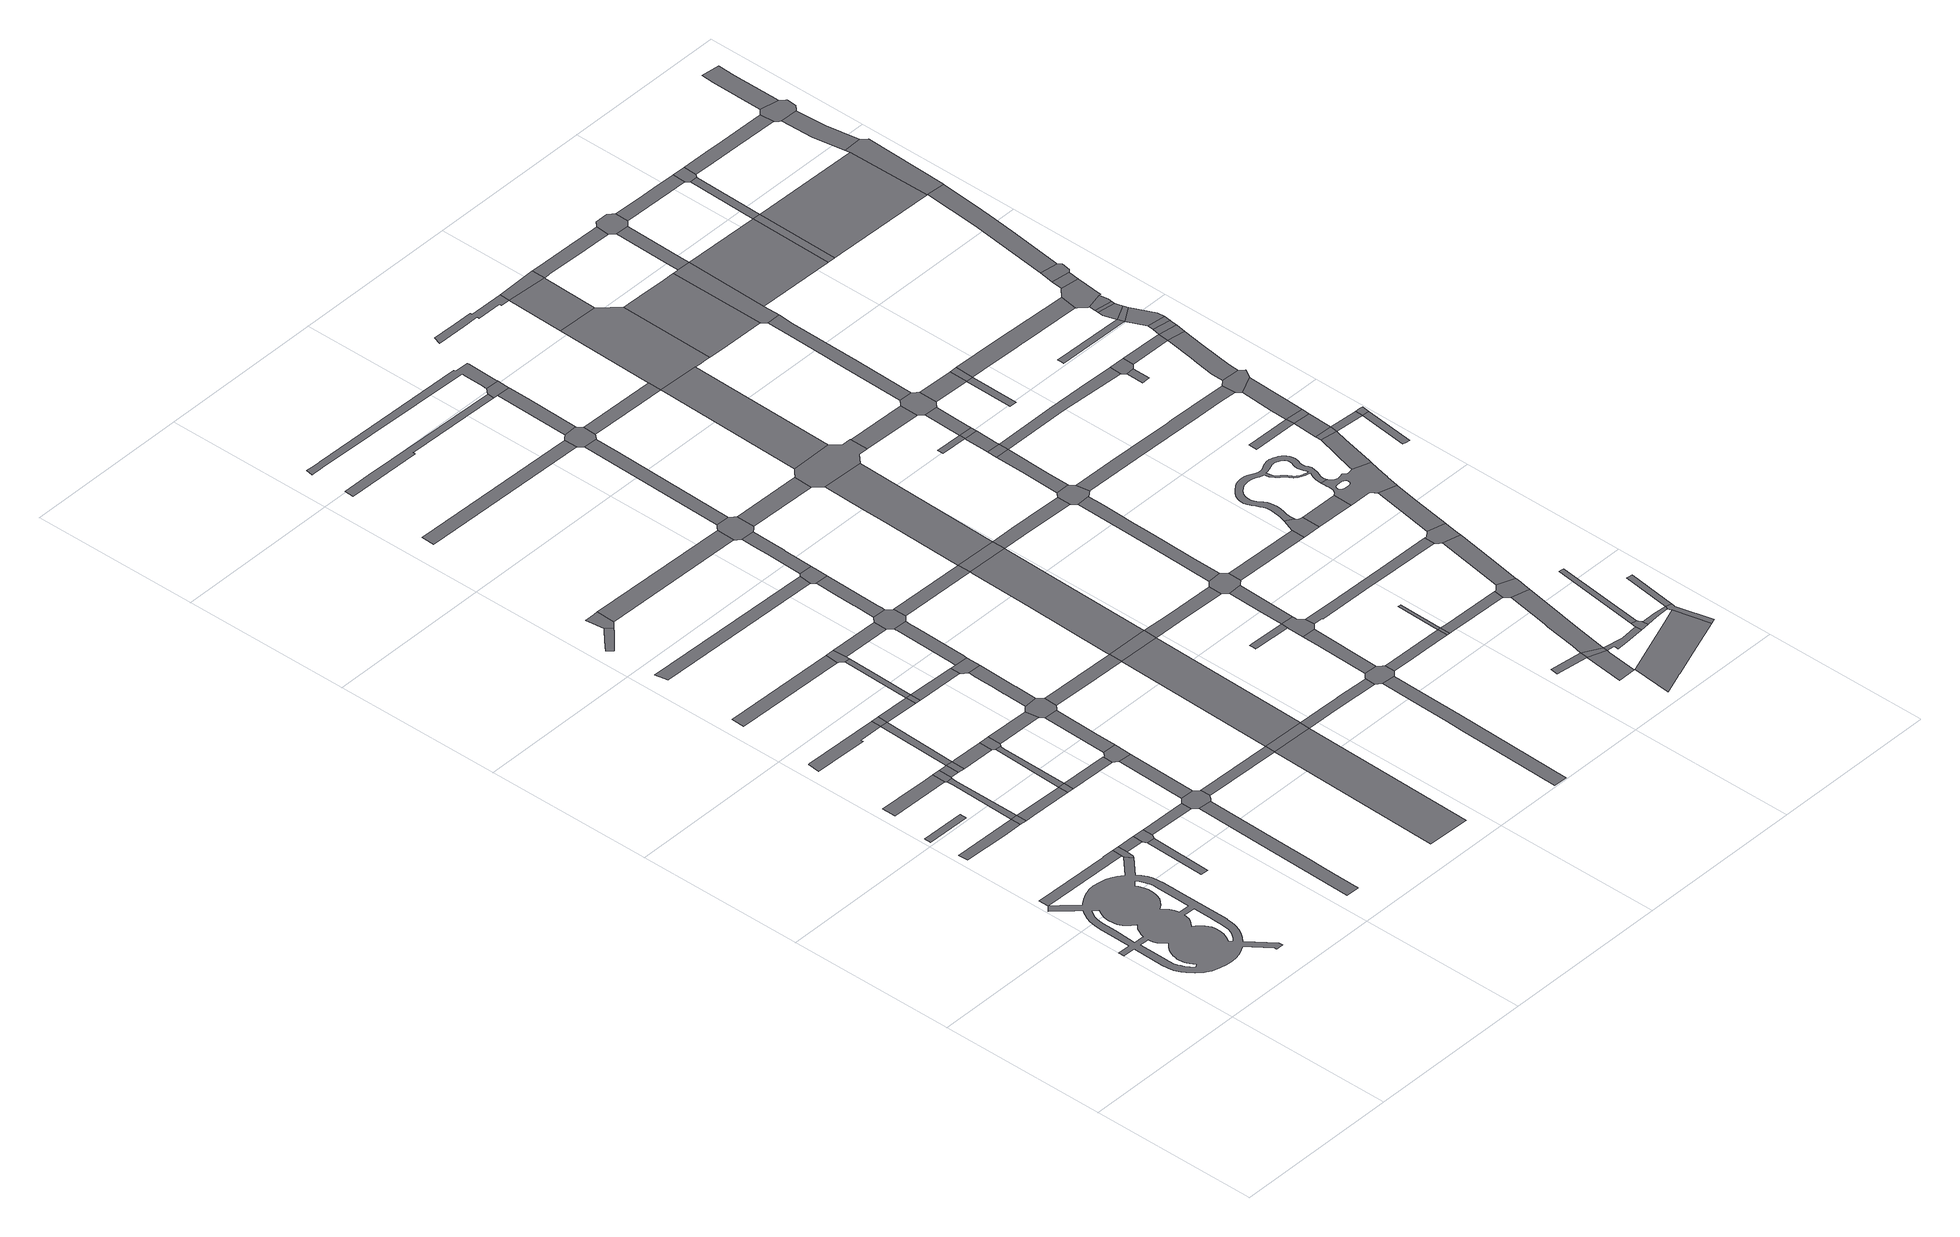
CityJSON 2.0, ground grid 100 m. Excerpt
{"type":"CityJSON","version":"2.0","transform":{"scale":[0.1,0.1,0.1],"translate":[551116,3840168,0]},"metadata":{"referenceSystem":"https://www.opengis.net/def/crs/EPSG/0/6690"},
"CityObjects":{
"road1":{"type":"Road","geometry":[{"type":"MultiSurface","lod":"1","boundaries":[[[0,1,2,3,4,5,6,7,8,9,10,11,12,13,14,15,16,17,18,19,20,21,22,23,24,25,26,27,28,29,30,31,32,33,34,35,36,37,38,39,40,41,42,43,44,45,46,47,48,49,50,51,52,53,54,55,56,57,58,59,60,61,62,63,64,65,66,67,68,69,70,71,72,73,74,75,76],[77,78,79,80,81,82,83,84,85,86,87,88,89,90,91,92,93,94,95,96,97,98,99,100,101,102,103,104,105],[106,107,108,109,110,111,112,113,114,115,116,117,118,119,120,121,122,123,124,125,126,127,128,129,130,131,132],[133,134,135,136,137,138,139,140,141,142,143,144,145,146,147,148,149,150,151,152,153,154,155,156,157,158,159,160],[161,162,163,164,165,166,167,168,169,170,171,172,173,174,175,176,177,178,179,180,181,182,183,184,185,186,187]]]}]},
"road2":{"type":"Road","geometry":[{"type":"MultiSurface","lod":"1","boundaries":[[[188,189,190,191,45,192,193]]]}]},
"road3":{"type":"Road","attributes":{"RoadStructureAttribute.sectionType":"1"},"geometry":[{"type":"MultiSurface","lod":"1","boundaries":[[[194,195,196,197]]]}]},
"road4":{"type":"Road","attributes":{"RoadStructureAttribute.sectionType":"1"},"geometry":[{"type":"MultiSurface","lod":"1","boundaries":[[[198,199,200,201,202,203]]]}]},
"road5":{"type":"Road","attributes":{"RoadStructureAttribute.sectionType":"1"},"geometry":[{"type":"MultiSurface","lod":"1","boundaries":[[[204,205,206,207,208,209,210]]]}]},
"road6":{"type":"Road","geometry":[{"type":"MultiSurface","lod":"1","boundaries":[[[193,192,32,31,211,212,213]]]}]},
"road7":{"type":"Road","geometry":[{"type":"MultiSurface","lod":"1","boundaries":[[[203,202,214,215,216]]]}]},
"road8":{"type":"Road","attributes":{"RoadStructureAttribute.sectionType":"1"},"geometry":[{"type":"MultiSurface","lod":"1","boundaries":[[[213,212,217,218]]]}]},
"road9":{"type":"Road","attributes":{"RoadStructureAttribute.sectionType":"1"},"geometry":[{"type":"MultiSurface","lod":"1","boundaries":[[[219,220,221,203,216,222,223]]]}]},
"road10":{"type":"Road","attributes":{"RoadStructureAttribute.sectionType":"1"},"geometry":[{"type":"MultiSurface","lod":"1","boundaries":[[[224,225,226,227,228]]]}]},
"road11":{"type":"Road","geometry":[{"type":"MultiSurface","lod":"1","boundaries":[[[218,217,224,228,229,230]]]}]},
"road12":{"type":"Road","geometry":[{"type":"MultiSurface","lod":"1","boundaries":[[[210,209,231,219,223,232,233,234]]]}]},
"road13":{"type":"Road","attributes":{"RoadStructureAttribute.sectionType":"1"},"geometry":[{"type":"MultiSurface","lod":"1","boundaries":[[[235,236,237,238,239,240,241,242,243]]]}]},
"road14":{"type":"Road","attributes":{"RoadStructureAttribute.sectionType":"1"},"geometry":[{"type":"MultiSurface","lod":"1","boundaries":[[[215,214,244,245,246]]]}]},
"road15":{"type":"Road","attributes":{"RoadStructureAttribute.sectionType":"1"},"geometry":[{"type":"MultiSurface","lod":"1","boundaries":[[[247,234,233,248,249,250]]]}]},
"road16":{"type":"Road","geometry":[{"type":"MultiSurface","lod":"1","boundaries":[[[250,249,251,252]]]}]},
"road17":{"type":"Road","attributes":{"RoadStructureAttribute.sectionType":"1"},"geometry":[{"type":"MultiSurface","lod":"1","boundaries":[[[230,229,253,254,255]]]}]},
"road18":{"type":"Road","geometry":[{"type":"MultiSurface","lod":"1","boundaries":[[[246,245,256,257,258]]]}]},
"road19":{"type":"Road","attributes":{"RoadStructureAttribute.sectionType":"1"},"geometry":[{"type":"MultiSurface","lod":"1","boundaries":[[[242,250,252,259]]]}]},
"road20":{"type":"Road","attributes":{"RoadStructureAttribute.sectionType":"1"},"geometry":[{"type":"MultiSurface","lod":"1","boundaries":[[[260,261,262,263,264,265,266,267,268,269]]]}]},
"road21":{"type":"Road","attributes":{"RoadStructureAttribute.sectionType":"1"},"geometry":[{"type":"MultiSurface","lod":"1","boundaries":[[[270,271,252,251,272,273]]]}]},
"road22":{"type":"Road","attributes":{"RoadStructureAttribute.sectionType":"1"},"geometry":[{"type":"MultiSurface","lod":"1","boundaries":[[[274,275,276,246,258,277,278,279,280]]]}]},
"road23":{"type":"Road","geometry":[{"type":"MultiSurface","lod":"1","boundaries":[[[243,242,259,281]]]}]},
"road24":{"type":"Road","attributes":{"RoadStructureAttribute.sectionType":"1"},"geometry":[{"type":"MultiSurface","lod":"1","boundaries":[[[282,283,284,285,286,287,288,289,290,291]]]}]},
"road25":{"type":"Road","attributes":{"RoadStructureAttribute.sectionType":"1"},"geometry":[{"type":"MultiSurface","lod":"1","boundaries":[[[292,293,294,295]]]}]},
"road26":{"type":"Road","attributes":{"RoadStructureAttribute.sectionType":"1"},"geometry":[{"type":"MultiSurface","lod":"1","boundaries":[[[258,257,296,297,298]]]}]},
"road27":{"type":"Road","geometry":[{"type":"MultiSurface","lod":"1","boundaries":[[[273,272,299,274,280,300,301]]]}]},
"road28":{"type":"Road","geometry":[{"type":"MultiSurface","lod":"1","boundaries":[[[302,303,255,254,304,260,269,305,306,307,308,309,310,311,312]]]}]},
"road29":{"type":"Road","attributes":{"RoadStructureAttribute.sectionType":"1"},"geometry":[{"type":"MultiSurface","lod":"1","boundaries":[[[281,259,313,314,315]]]}]},
"road30":{"type":"Road","geometry":[{"type":"MultiSurface","lod":"1","boundaries":[[[316,317,282,291,318,319,320]]]}]},
"road31":{"type":"Road","attributes":{"RoadStructureAttribute.sectionType":"1"},"geometry":[{"type":"MultiSurface","lod":"1","boundaries":[[[321,322,302,312,323,324]]]}]},
"road32":{"type":"Road","geometry":[{"type":"MultiSurface","lod":"1","boundaries":[[[315,314,325,326]]]}]},
"road33":{"type":"Road","attributes":{"RoadStructureAttribute.sectionType":"1"},"geometry":[{"type":"MultiSurface","lod":"1","boundaries":[[[301,300,327,328]]]}]},
"road34":{"type":"Road","geometry":[{"type":"MultiSurface","lod":"1","boundaries":[[[329,330,331,298,297,332,321,324,333]]]}]},
"road35":{"type":"Road","attributes":{"RoadStructureAttribute.sectionType":"1"},"geometry":[{"type":"MultiSurface","lod":"1","boundaries":[[[334,315,326,335,336]]]}]},
"road36":{"type":"Road","attributes":{"RoadStructureAttribute.sectionType":"1"},"geometry":[{"type":"MultiSurface","lod":"1","boundaries":[[[337,338,329,333,339,340,341]]]}]},
"road37":{"type":"Road","attributes":{"RoadStructureAttribute.sectionType":"1"},"geometry":[{"type":"MultiSurface","lod":"1","boundaries":[[[342,343,344,345]]]}]},
"road38":{"type":"Road","geometry":[{"type":"MultiSurface","lod":"1","boundaries":[[[295,294,346,334,336,347,348,349]]]}]},
"road39":{"type":"Road","attributes":{"RoadStructureAttribute.sectionType":"1"},"geometry":[{"type":"MultiSurface","lod":"1","boundaries":[[[350,326,325,351,352]]]}]},
"road40":{"type":"Road","attributes":{"RoadStructureAttribute.sectionType":"1"},"geometry":[{"type":"MultiSurface","lod":"1","boundaries":[[[310,309,353,354,355]]]}]},
"road41":{"type":"Road","geometry":[{"type":"MultiSurface","lod":"1","boundaries":[[[356,357,358,359,328,327,360,337,341,361,362,363]]]}]},
"road42":{"type":"Road","attributes":{"RoadStructureAttribute.sectionType":"1"},"geometry":[{"type":"MultiSurface","lod":"1","boundaries":[[[364,365,366,367,368,369,370,358,357,371,372,373]]]}]},
"road43":{"type":"Road","attributes":{"RoadStructureAttribute.sectionType":"1"},"geometry":[{"type":"MultiSurface","lod":"1","boundaries":[[[374,349,348,375,376]]]}]},
"road44":{"type":"Road","attributes":{"function":"2","RoadStructureAttribute.sectionType":"1"},"geometry":[{"type":"MultiSurface","lod":"1","boundaries":[[[354,377,378,379]]]}]},
"road45":{"type":"Road","geometry":[{"type":"MultiSurface","lod":"1","boundaries":[[[380,352,351,381,364,373,382,383]]]}]},
"road46":{"type":"Road","attributes":{"RoadStructureAttribute.sectionType":"1"},"geometry":[{"type":"MultiSurface","lod":"1","boundaries":[[[320,319,384,385]]]}]},
"road47":{"type":"Road","attributes":{"RoadStructureAttribute.sectionType":"1"},"geometry":[{"type":"MultiSurface","lod":"1","boundaries":[[[386,387,388,389,390,391,383,382,392,393,394,395,396,397]]]}]},
"road48":{"type":"Road","attributes":{"RoadStructureAttribute.sectionType":"1"},"geometry":[{"type":"MultiSurface","lod":"1","boundaries":[[[363,362,398,399,400]]]}]},
"road49":{"type":"Road","geometry":[{"type":"MultiSurface","lod":"1","boundaries":[[[355,354,379,401]]]}]},
"road50":{"type":"Road","geometry":[{"type":"MultiSurface","lod":"1","boundaries":[[[402,376,375,403,386,397,404,405,406]]]}]},
"road51":{"type":"Road","attributes":{"RoadStructureAttribute.sectionType":"1"},"geometry":[{"type":"MultiSurface","lod":"1","boundaries":[[[407,408,409,410,411,412,402,406,413,414,415]]]}]},
"road52":{"type":"Road","attributes":{"RoadStructureAttribute.sectionType":"1"},"geometry":[{"type":"MultiSurface","lod":"1","boundaries":[[[416,417,418,419]]]}]},
"road53":{"type":"Road","geometry":[{"type":"MultiSurface","lod":"1","boundaries":[[[420,421,345,344,422,407,415,423,424,425]]]}]},
"road54":{"type":"Road","attributes":{"function":"2","RoadStructureAttribute.sectionType":"1"},"geometry":[{"type":"MultiSurface","lod":"1","boundaries":[[[399,355,401,426,427]]]}]},
"road55":{"type":"Road","attributes":{"RoadStructureAttribute.sectionType":"1"},"geometry":[{"type":"MultiSurface","lod":"1","boundaries":[[[428,429,430,431,432,420,425,433,434,435,436,437]]]}]},
"road56":{"type":"Road","attributes":{"RoadStructureAttribute.sectionType":"1"},"geometry":[{"type":"MultiSurface","lod":"1","boundaries":[[[438,439,440,441,442,443,444,445,446,447,448]]]}]},
"road57":{"type":"Road","attributes":{"RoadStructureAttribute.sectionType":"1"},"geometry":[{"type":"MultiSurface","lod":"1","boundaries":[[[449,450,405,404,451,452]]]}]},
"road58":{"type":"Road","geometry":[{"type":"MultiSurface","lod":"1","boundaries":[[[400,399,427,453]]]}]},
"road59":{"type":"Road","geometry":[{"type":"MultiSurface","lod":"1","boundaries":[[[454,455,456,385,384,457,458,428,437,459,460,461,462,463,464,465]]]}]},
"road60":{"type":"Road","attributes":{"RoadStructureAttribute.sectionType":"1"},"geometry":[{"type":"MultiSurface","lod":"1","boundaries":[[[466,467,468,401,379,469,470,471]]]}]},
"road61":{"type":"Road","attributes":{"RoadStructureAttribute.sectionType":"1"},"geometry":[{"type":"MultiSurface","lod":"1","boundaries":[[[472,473,474,475,476,477,478,479,480,481,482,483,484,485,486,487,488,489,490,491,492,493,494]]]}]},
"road62":{"type":"Road","attributes":{"RoadStructureAttribute.sectionType":"1"},"geometry":[{"type":"MultiSurface","lod":"1","boundaries":[[[495,496,497,498,499,500,501,502,503,504,505]]]}]},
"road63":{"type":"Road","attributes":{"function":"2","RoadStructureAttribute.sectionType":"1"},"geometry":[{"type":"MultiSurface","lod":"1","boundaries":[[[451,506,507,508,400,453,509,510,511,512]]]}]},
"road64":{"type":"Road","attributes":{"RoadStructureAttribute.sectionType":"1"},"geometry":[{"type":"MultiSurface","lod":"1","boundaries":[[[513,454,465,514,515]]]}]},
"road65":{"type":"Road","attributes":{"RoadStructureAttribute.sectionType":"1"},"geometry":[{"type":"MultiSurface","lod":"1","boundaries":[[[462,461,516,517]]]}]},
"road66":{"type":"Road","geometry":[{"type":"MultiSurface","lod":"1","boundaries":[[[518,519,520,471,470,521,522,495,505,523,524,525,526,527]]]}]},
"road67":{"type":"Road","geometry":[{"type":"MultiSurface","lod":"1","boundaries":[[[452,451,512,528]]]}]},
"road68":{"type":"Road","geometry":[{"type":"MultiSurface","lod":"1","boundaries":[[[529,530,531,532,533,419,418,534,513,515,535,536,537]]]}]},
"road69":{"type":"Road","attributes":{"RoadStructureAttribute.sectionType":"1"},"geometry":[{"type":"MultiSurface","lod":"1","boundaries":[[[538,453,427,539,540,541]]]}]},
"road70":{"type":"Road","attributes":{"RoadStructureAttribute.sectionType":"1"},"geometry":[{"type":"MultiSurface","lod":"1","boundaries":[[[542,543,544,545,546,547,548,549]]]}]},
"road71":{"type":"Road","attributes":{"RoadStructureAttribute.sectionType":"1"},"geometry":[{"type":"MultiSurface","lod":"1","boundaries":[[[550,551,518,527,552,553]]]}]},
"road72":{"type":"Road","attributes":{"RoadStructureAttribute.sectionType":"1"},"geometry":[{"type":"MultiSurface","lod":"1","boundaries":[[[554,531,530,555,556]]]}]},
"road73":{"type":"Road","attributes":{"function":"2","RoadStructureAttribute.sectionType":"1"},"geometry":[{"type":"MultiSurface","lod":"1","boundaries":[[[557,558,559,452,528,560]]]}]},
"road74":{"type":"Road","geometry":[{"type":"MultiSurface","lod":"1","boundaries":[[[493,448,447,554,556,561,562,494]]]}]},
"road75":{"type":"Road","geometry":[{"type":"MultiSurface","lod":"1","boundaries":[[[549,548,550,553,563,564,565,566,567,568]]]}]},
"road76":{"type":"Road","attributes":{"RoadStructureAttribute.sectionType":"1"},"geometry":[{"type":"MultiSurface","lod":"1","boundaries":[[[569,570,549,568,571]]]}]},
"road77":{"type":"Road","attributes":{"RoadStructureAttribute.sectionType":"1"},"geometry":[{"type":"MultiSurface","lod":"1","boundaries":[[[572,525,524,573,574,575,576]]]}]},
"road78":{"type":"Road","attributes":{"RoadStructureAttribute.sectionType":"1"},"geometry":[{"type":"MultiSurface","lod":"1","boundaries":[[[577,537,536,578,579,580]]]}]},
"road79":{"type":"Road","geometry":[{"type":"MultiSurface","lod":"1","boundaries":[[[581,582,583,584,541,540,585,569,571,586,587,588,589]]]}]},
"road80":{"type":"Road","attributes":{"RoadStructureAttribute.sectionType":"1"},"geometry":[{"type":"MultiSurface","lod":"1","boundaries":[[[590,591,592,528,512,593,594,595]]]}]},
"road81":{"type":"Road","geometry":[{"type":"MultiSurface","lod":"1","boundaries":[[[596,597,598,517,516,599,557,560,600,601,602,603,604,605]]]}]},
"road82":{"type":"Road","geometry":[{"type":"MultiSurface","lod":"1","boundaries":[[[576,575,606,607]]]}]},
"road83":{"type":"Road","geometry":[{"type":"MultiSurface","lod":"1","boundaries":[[[608,609,610,611,612]]]}]},
"road84":{"type":"Road","attributes":{"RoadStructureAttribute.sectionType":"1"},"geometry":[{"type":"MultiSurface","lod":"1","boundaries":[[[613,614,615,616,617,618,619,620,621,622,623,624,583,582]]]}]},
"road85":{"type":"Road","attributes":{"RoadStructureAttribute.sectionType":"1"},"geometry":[{"type":"MultiSurface","lod":"1","boundaries":[[[625,626,627,576,607]]]}]},
"road86":{"type":"Road","attributes":{"function":"2","RoadStructureAttribute.sectionType":"1"},"geometry":[{"type":"MultiSurface","lod":"1","boundaries":[[[579,628,629,596,605,630]]]}]},
"road87":{"type":"Road","attributes":{"function":"3","RoadStructureAttribute.sectionType":"1"},"geometry":[{"type":"MultiSurface","lod":"1","boundaries":[[[611,631,632,633,634,635]]]}]},
"road88":{"type":"Road","geometry":[{"type":"MultiSurface","lod":"1","boundaries":[[[612,611,635,636]]]}]},
"road89":{"type":"Road","attributes":{"RoadStructureAttribute.sectionType":"1"},"geometry":[{"type":"MultiSurface","lod":"1","boundaries":[[[589,588,637,638,639]]]}]},
"road90":{"type":"Road","attributes":{"RoadStructureAttribute.sectionType":"1"},"geometry":[{"type":"MultiSurface","lod":"1","boundaries":[[[640,641,642,643,644,645,646,647,648,649,650,651,652,653]]]}]},
"road91":{"type":"Road","attributes":{"RoadStructureAttribute.sectionType":"1"},"geometry":[{"type":"MultiSurface","lod":"1","boundaries":[[[654,607,606,655,656,657,658,659]]]}]},
"road92":{"type":"Road","attributes":{"RoadStructureAttribute.sectionType":"1"},"geometry":[{"type":"MultiSurface","lod":"1","boundaries":[[[660,661,565,564,662,663,664,665,666,667]]]}]},
"road93":{"type":"Road","geometry":[{"type":"MultiSurface","lod":"1","boundaries":[[[668,669,670,595,594,671,672,673,622,621,674,675]]]}]},
"road94":{"type":"Road","attributes":{"RoadStructureAttribute.sectionType":"1"},"geometry":[{"type":"MultiSurface","lod":"1","boundaries":[[[676,602,601,677,678]]]}]},
"road95":{"type":"Road","attributes":{"RoadStructureAttribute.sectionType":"1"},"geometry":[{"type":"MultiSurface","lod":"1","boundaries":[[[679,680,670,669,681,682]]]}]},
"road96":{"type":"Road","geometry":[{"type":"MultiSurface","lod":"1","boundaries":[[[683,684,685,686]]]}]},
"road97":{"type":"Road","attributes":{"function":"3","RoadStructureAttribute.sectionType":"1"},"geometry":[{"type":"MultiSurface","lod":"1","boundaries":[[[687,688,689,690,612,636,691,692,693,694,695]]]}]},
"road98":{"type":"Road","attributes":{"RoadStructureAttribute.sectionType":"1"},"geometry":[{"type":"MultiSurface","lod":"1","boundaries":[[[696,697,636,635,698,699,700,701,702,703,704]]]}]},
"road99":{"type":"Road","geometry":[{"type":"MultiSurface","lod":"1","boundaries":[[[705,580,579,630,706,707,708,709,710,711]]]}]},
"road100":{"type":"Road","geometry":[{"type":"MultiSurface","lod":"1","boundaries":[[[712,679,682,713]]]}]},
"road101":{"type":"Road","attributes":{"function":"3","RoadStructureAttribute.sectionType":"1"},"geometry":[{"type":"MultiSurface","lod":"1","boundaries":[[[714,715,716,717,718,719,720,721,722,723]]]}]},
"road102":{"type":"Road","attributes":{"RoadStructureAttribute.sectionType":"1"},"geometry":[{"type":"MultiSurface","lod":"1","boundaries":[[[724,725,712,713,726,727,728]]]}]},
"road103":{"type":"Road","geometry":[{"type":"MultiSurface","lod":"1","boundaries":[[[686,685,729,724,728,730]]]}]},
"road104":{"type":"Road","geometry":[{"type":"MultiSurface","lod":"1","boundaries":[[[731,732,733,659,658,734,735,687,695,736,737,738]]]}]},
"road105":{"type":"Road","geometry":[{"type":"MultiSurface","lod":"1","boundaries":[[[739,740,741,639,638,742,743,744,745,746,747]]]}]},
"road106":{"type":"Road","attributes":{"RoadStructureAttribute.sectionType":"1"},"geometry":[{"type":"MultiSurface","lod":"1","boundaries":[[[748,686,730,749,750]]]}]},
"road107":{"type":"Road","geometry":[{"type":"MultiSurface","lod":"1","boundaries":[[[751,704,703,752,753,754,755,756]]]}]},
"road108":{"type":"Road","attributes":{"function":"2","RoadStructureAttribute.sectionType":"1"},"geometry":[{"type":"MultiSurface","lod":"1","boundaries":[[[652,705,711,757,758]]]}]},
"road109":{"type":"Road","geometry":[{"type":"MultiSurface","lod":"1","boundaries":[[[759,760,761,678,677,762,763,748,750,764,765,766,767,768,769,770]]]}]},
"road110":{"type":"Road","geometry":[{"type":"MultiSurface","lod":"1","boundaries":[[[771,653,652,758]]]}]},
"road111":{"type":"Road","geometry":[{"type":"MultiSurface","lod":"1","boundaries":[[[772,753,752,773,774,775,776]]]}]},
"road112":{"type":"Road","attributes":{"RoadStructureAttribute.sectionType":"1"},"geometry":[{"type":"MultiSurface","lod":"1","boundaries":[[[777,778,779,751,756]]]}]},
"road113":{"type":"Road","geometry":[{"type":"MultiSurface","lod":"1","boundaries":[[[780,731,738,781,782,783]]]}]},
"road114":{"type":"Road","attributes":{"RoadStructureAttribute.sectionType":"1"},"geometry":[{"type":"MultiSurface","lod":"1","boundaries":[[[743,742,784,785,786,787]]]}]},
"road115":{"type":"Road","geometry":[{"type":"MultiSurface","lod":"1","boundaries":[[[776,775,788,714,723,789,790,791,792]]]}]},
"road116":{"type":"Road","attributes":{"RoadStructureAttribute.sectionType":"1"},"geometry":[{"type":"MultiSurface","lod":"1","boundaries":[[[793,794,795,796,797,709,708,798,799,800]]]}]},
"road117":{"type":"Road","attributes":{"RoadStructureAttribute.sectionType":"1"},"geometry":[{"type":"MultiSurface","lod":"1","boundaries":[[[801,802,803,804,805,806,807,808,809,810,811,812,813,814,815,816,817,818,819,820,821,822,823,824,825,826,827,739,747,828,829,830,831,832,833,834,835,836,837,838,839,840,841,842,843,844,845,846,847,848,849,850,851,852,853,854,855,856,857,858,859,860,861,862,863,864,865,866,867,868,869,870,871,872,873,874,875,876,877,878,879,880,881,882,883,884,885,886,887,888,889,890,891,892,893,894,895,896,897,898,899,900,901,902,903,904,905,906,907],[908,909,910,911,912,913,914,915,916,917,918,919,920,921,922,923,924,925,926,927,928,929,930,931,932,933,934,935,936,937,938,939,940,941,942,943]]]}]},
"road118":{"type":"Road","attributes":{"RoadStructureAttribute.sectionType":"1"},"geometry":[{"type":"MultiSurface","lod":"1","boundaries":[[[944,945,946,947,759,770,948,949,950]]]}]},
"road119":{"type":"Road","geometry":[{"type":"MultiSurface","lod":"1","boundaries":[[[951,952,953,954,667,666,955,956,780,783,957,958,959,960]]]}]},
"road120":{"type":"Road","attributes":{"RoadStructureAttribute.sectionType":"1"},"geometry":[{"type":"MultiSurface","lod":"1","boundaries":[[[767,766,961,962]]]}]},
"road121":{"type":"Road","attributes":{"RoadStructureAttribute.sectionType":"1"},"geometry":[{"type":"MultiSurface","lod":"1","boundaries":[[[963,964,965,776,792]]]}]},
"road122":{"type":"Road","geometry":[{"type":"MultiSurface","lod":"1","boundaries":[[[961,966,967,968]]]}]},
"road123":{"type":"Road","attributes":{"RoadStructureAttribute.sectionType":"1"},"geometry":[{"type":"MultiSurface","lod":"1","boundaries":[[[969,970,971,972,973,974,975,675,674,976,977,978,979,980,981]]]}]},
"road124":{"type":"Road","attributes":{"RoadStructureAttribute.sectionType":"1"},"geometry":[{"type":"MultiSurface","lod":"1","boundaries":[[[982,983,984,713,682,985,986,987]]]}]},
"road125":{"type":"Road","attributes":{"function":"3","RoadStructureAttribute.sectionType":"1"},"geometry":[{"type":"MultiSurface","lod":"1","boundaries":[[[988,989,990,951,960,991,992,993]]]}]},
"road126":{"type":"Road","geometry":[{"type":"MultiSurface","lod":"1","boundaries":[[[962,961,968,994]]]}]},
"road127":{"type":"Road","attributes":{"RoadStructureAttribute.sectionType":"1"},"geometry":[{"type":"MultiSurface","lod":"1","boundaries":[[[995,996,997,998,999,771,758,1000,1001,1002,1003,1004,1005,1006,1007]]]}]},
"road128":{"type":"Road","geometry":[{"type":"MultiSurface","lod":"1","boundaries":[[[1008,879,878,1009,1010,1011,1012,1013,1014,1015,1016,1017,1018,787,786,1019,1020,1021,988,993,1022,1023,1024,1025,1026,1027,1028,1029,1030,1031,1032,1033,1034,1035,1036],[1037,1038,1039,1040,1041,1042,1043,1044,1045,1046,1047,1048,1049,1050,1051,1052,1053,1054,1055,1056,1057,1058,1059,1060,1061]]]}]},
"road129":{"type":"Road","geometry":[{"type":"MultiSurface","lod":"1","boundaries":[[[1062,800,799,1063,944,950,1064,1065,1066]]]}]},
"road130":{"type":"Road","attributes":{"RoadStructureAttribute.sectionType":"1"},"geometry":[{"type":"MultiSurface","lod":"1","boundaries":[[[1067,1068,1069,1070]]]}]},
"road131":{"type":"Road","attributes":{"RoadStructureAttribute.sectionType":"1"},"geometry":[{"type":"MultiSurface","lod":"1","boundaries":[[[1071,1072,1066,1065,1073,1074]]]}]},
"road132":{"type":"Road","attributes":{"function":"3","RoadStructureAttribute.sectionType":"1"},"geometry":[{"type":"MultiSurface","lod":"1","boundaries":[[[1075,1076,1077,1078,1027,1026,1079,1080,1081,1082,1083]]]}]},
"road133":{"type":"Road","geometry":[{"type":"MultiSurface","lod":"1","boundaries":[[[1084,1085,1086,1087,1007,1006,1071,1074,1088,1089]]]}]},
"road134":{"type":"Road","geometry":[{"type":"MultiSurface","lod":"1","boundaries":[[[1090,1075,1083,1091]]]}]},
"road135":{"type":"Road","geometry":[{"type":"MultiSurface","lod":"1","boundaries":[[[1092,1093,1094,1095]]]}]},
"road136":{"type":"Road","attributes":{"RoadStructureAttribute.sectionType":"1"},"geometry":[{"type":"MultiSurface","lod":"1","boundaries":[[[1065,1064,1096,1097]]]}]},
"road137":{"type":"Road","attributes":{"function":"3","RoadStructureAttribute.sectionType":"1"},"geometry":[{"type":"MultiSurface","lod":"1","boundaries":[[[1069,1090,1091,1098,1099]]]}]},
"road138":{"type":"Road","attributes":{"RoadStructureAttribute.sectionType":"1"},"geometry":[{"type":"MultiSurface","lod":"1","boundaries":[[[1100,994,968,1101,1102,1103,1104,1105,1106,1107]]]}]},
"road139":{"type":"Road","geometry":[{"type":"MultiSurface","lod":"1","boundaries":[[[987,986,1095,1094,1108,1109]]]}]},
"road140":{"type":"Road","geometry":[{"type":"MultiSurface","lod":"1","boundaries":[[[1070,1069,1099,1110]]]}]},
"road141":{"type":"Road","attributes":{"RoadStructureAttribute.sectionType":"1"},"geometry":[{"type":"MultiSurface","lod":"1","boundaries":[[[1091,1083,1111,1112]]]}]},
"road142":{"type":"Road","attributes":{"function":"3","RoadStructureAttribute.sectionType":"1"},"geometry":[{"type":"MultiSurface","lod":"1","boundaries":[[[1113,1114,1115,1116,1117,1118,1070,1110]]]}]},
"road143":{"type":"Road","attributes":{"RoadStructureAttribute.sectionType":"1"},"geometry":[{"type":"MultiSurface","lod":"1","boundaries":[[[1111,1119,1120,1121,1122]]]}]},
"road144":{"type":"Road","attributes":{"RoadStructureAttribute.sectionType":"1"},"geometry":[{"type":"MultiSurface","lod":"1","boundaries":[[[1123,1124,1125,1126,1127,1128,1129]]]}]},
"road145":{"type":"Road","geometry":[{"type":"MultiSurface","lod":"1","boundaries":[[[1130,1131,1132,981,980,1133,1134,1116,1115,1135,1136,1137,1138]]]}]},
"road146":{"type":"Road","attributes":{"RoadStructureAttribute.sectionType":"1"},"geometry":[{"type":"MultiSurface","lod":"1","boundaries":[[[1109,1108,1139,1140]]]}]},
"road147":{"type":"Road","geometry":[{"type":"MultiSurface","lod":"1","boundaries":[[[1141,1112,1111,1122,1142]]]}]},
"road148":{"type":"Road","attributes":{"RoadStructureAttribute.sectionType":"1"},"geometry":[{"type":"MultiSurface","lod":"1","boundaries":[[[1143,1144,1089,1088,1145,1146,1147]]]}]},
"road149":{"type":"Road","geometry":[{"type":"MultiSurface","lod":"1","boundaries":[[[1097,1096,1148,1149]]]}]},
"road150":{"type":"Road","attributes":{"function":"3","RoadStructureAttribute.sectionType":"1"},"geometry":[{"type":"MultiSurface","lod":"1","boundaries":[[[1139,1150,1151,1152,1153,1154,1155,1130,1138,1156,1157,1158]]]}]},
"road151":{"type":"Road","geometry":[{"type":"MultiSurface","lod":"1","boundaries":[[[1140,1139,1158,1159,1160]]]}]},
"road152":{"type":"Road","attributes":{"RoadStructureAttribute.sectionType":"1"},"geometry":[{"type":"MultiSurface","lod":"1","boundaries":[[[1161,1097,1149,1162]]]}]},
"road153":{"type":"Road","attributes":{"function":"3","RoadStructureAttribute.sectionType":"1"},"geometry":[{"type":"MultiSurface","lod":"1","boundaries":[[[1163,1160,1159,1164,1165]]]}]},
"road154":{"type":"Road","attributes":{"function":"3","RoadStructureAttribute.sectionType":"1"},"geometry":[{"type":"MultiSurface","lod":"1","boundaries":[[[1166,1167,1168,1129,1169,1170,1171,1172]]]}]},
"road155":{"type":"Road","geometry":[{"type":"MultiSurface","lod":"1","boundaries":[[[1169,1129,1128,1173]]]}]},
"road156":{"type":"Road","geometry":[{"type":"MultiSurface","lod":"1","boundaries":[[[1174,1163,1165,1175]]]}]},
"road157":{"type":"Road","geometry":[{"type":"MultiSurface","lod":"1","boundaries":[[[1176,1166,1172,1177]]]}]},
"road158":{"type":"Road","attributes":{"function":"3","RoadStructureAttribute.sectionType":"1"},"geometry":[{"type":"MultiSurface","lod":"1","boundaries":[[[1178,1173,1128,1174,1175]]]}]},
"road159":{"type":"Road","attributes":{"function":"3","RoadStructureAttribute.sectionType":"1"},"geometry":[{"type":"MultiSurface","lod":"1","boundaries":[[[1179,1180,1181,1182,1176,1177]]]}]},
"road160":{"type":"Road","geometry":[{"type":"MultiSurface","lod":"1","boundaries":[[[1183,1184,1185,1107,1106,1186,1187,1182,1181,1188,1189,1190]]]}]},
"road161":{"type":"Road","geometry":[{"type":"MultiSurface","lod":"1","boundaries":[[[1147,1146,1191,1161,1162,1192,1193,1194]]]}]},
"road162":{"type":"Road","attributes":{"function":"3","RoadStructureAttribute.sectionType":"1"},"geometry":[{"type":"MultiSurface","lod":"1","boundaries":[[[1195,1183,1190,1196]]]}]},
"road163":{"type":"Road","geometry":[{"type":"MultiSurface","lod":"1","boundaries":[[[1197,1195,1196,1198,1199,1200]]]}]},
"road164":{"type":"Road","attributes":{"RoadStructureAttribute.sectionType":"1"},"geometry":[{"type":"MultiSurface","lod":"1","boundaries":[[[1201,1149,1148,1202,1203,1204]]]}]},
"road165":{"type":"Road","attributes":{"function":"3","RoadStructureAttribute.sectionType":"1"},"geometry":[{"type":"MultiSurface","lod":"1","boundaries":[[[1205,1206,1207,1197,1200,1208,1209,1210,1211,1212,1213,1214,1215,1216]]]}]},
"road166":{"type":"Road","attributes":{"RoadStructureAttribute.sectionType":"1"},"geometry":[{"type":"MultiSurface","lod":"1","boundaries":[[[1217,1218,1194,1193,1219,1220,1221,1222]]]}]},
"road167":{"type":"Road","geometry":[{"type":"MultiSurface","lod":"1","boundaries":[[[1223,1224,1204,1203,1205,1216,1225,1226,1227,1228]]]}]},
"road168":{"type":"Road","attributes":{"function":"3","RoadStructureAttribute.sectionType":"1"},"geometry":[{"type":"MultiSurface","lod":"1","boundaries":[[[1229,1230,1231,1223,1228,1232,1233]]]}]},
"road169":{"type":"Road","geometry":[{"type":"MultiSurface","lod":"1","boundaries":[[[1234,1235,1236,1222,1221,1237,1238,1229,1233,1239,1240,1241,1242,1243,1244,1245,1246]]]}]},
"road170":{"type":"Road","attributes":{"function":"3","RoadStructureAttribute.sectionType":"1"},"geometry":[{"type":"MultiSurface","lod":"1","boundaries":[[[1247,1248,1234,1246,1249,1250,1251,1252,1253]]]}]}
},
"vertices":[
[319,291,0],[356,294,0],[391,302,0],[424,317,0],[449,330,0],[478,292,0],[545,204,0],[545,193,0],[546,188,0],[588,187,0],[588,194,0],[587,214,0],[478,355,0],[501,378,0],[520,406,0],[535,431,0],[545,456,0],[550,479,0],[552,489,0],[556,527,0],[557,529,0],[557,633,0],[559,865,0],[559,875,0],[560,956,0],[557,984,0],[552,1016,0],[550,1024,0],[544,1043,0],[529,1071,0],[511,1096,0],[608,1192,0],[580,1234,0],[476,1130,0],[446,1155,0],[415,1172,0],[388,1182,0],[348,1191,0],[310,1194,0],[278,1191,0],[235,1178,0],[201,1162,0],[171,1142,0],[162,1134,0],[87,1215,0],[46,1258,0],[15,1231,0],[105,1135,0],[134,1104,0],[129,1097,0],[117,1078,0],[114,1074,0],[102,1051,0],[92,1021,0],[87,999,0],[83,969,0],[82,931,0],[79,814,0],[77,751,0],[10,753,0],[4,753,0],[3,718,0],[8,718,0],[77,716,0],[73,584,0],[72,526,0],[75,494,0],[82,459,0],[98,424,0],[111,403,0],[118,392,0],[138,367,0],[171,337,0],[180,332,0],[206,315,0],[246,301,0],[286,294,0],[175,397,0],[173,400,0],[158,417,0],[143,440,0],[130,467,0],[128,473,0],[122,492,0],[119,527,0],[120,584,0],[122,712,0],[165,710,0],[175,710,0],[180,685,0],[188,665,0],[200,645,0],[211,633,0],[214,629,0],[223,620,0],[203,605,0],[186,585,0],[185,584,0],[174,565,0],[164,540,0],[161,520,0],[159,510,0],[162,470,0],[168,452,0],[173,437,0],[190,408,0],[168,748,0],[119,749,0],[121,815,0],[123,881,0],[125,964,0],[127,987,0],[132,1011,0],[132,1012,0],[139,1032,0],[151,1052,0],[161,1070,0],[187,1045,0],[174,1025,0],[162,992,0],[157,962,0],[158,935,0],[163,907,0],[176,882,0],[186,867,0],[206,848,0],[216,840,0],[229,830,0],[213,816,0],[206,810,0],[192,787,0],[182,767,0],[177,747,0],[461,704,0],[507,703,0],[507,603,0],[507,558,0],[507,535,0],[507,528,0],[504,498,0],[500,471,0],[490,446,0],[480,428,0],[474,421,0],[465,410,0],[448,395,0],[435,410,0],[450,435,0],[460,463,0],[464,493,0],[464,520,0],[461,543,0],[446,575,0],[441,582,0],[426,600,0],[398,622,0],[413,637,0],[423,650,0],[433,667,0],[440,690,0],[442,705,0],[442,742,0],[437,767,0],[426,790,0],[414,810,0],[411,812,0],[396,827,0],[421,845,0],[436,860,0],[453,880,0],[465,910,0],[470,938,0],[472,970,0],[470,980,0],[467,998,0],[457,1023,0],[447,1040,0],[474,1063,0],[486,1048,0],[499,1020,0],[506,1000,0],[507,998,0],[510,976,0],[510,956,0],[508,844,0],[508,839,0],[507,741,0],[459,742,0],
[513,1308,0],[511,1308,0],[351,1311,0],[47,1318,0],[580,1246,0],[581,1306,0],
[291,2017,0],[292,2058,0],[33,2062,0],[32,2021,0],
[49,1851,0],[50,1793,0],[311,1785,0],[415,1783,0],[430,1782,0],[431,1845,0],
[381,2366,0],[240,2370,0],[182,2370,0],[71,2373,0],[71,2291,0],[430,2284,0],[431,2364,0],
[617,1202,0],[620,1245,0],[621,1305,0],
[470,1781,0],[471,1842,0],[471,1844,0],
[730,1242,0],[731,1303,0],
[439,2275,0],[440,2237,0],[431,1846,0],[470,2237,0],[474,2275,0],
[742,1218,0],[733,855,0],[756,854,0],[778,854,0],[787,1216,0],
[802,1241,0],[803,1301,0],
[436,2277,0],[476,2278,0],[479,2282,0],[481,2363,0],
[95,2878,0],[88,2878,0],[79,2803,0],[282,2798,0],[332,2796,0],[399,2794,0],[399,2809,0],[544,2806,0],[545,2867,0],
[521,1780,0],[774,1774,0],[774,1835,0],
[518,2362,0],[482,2282,0],[530,2281,0],[531,2362,0],
[572,2280,0],[573,2361,0],
[879,1239,0],[1083,1234,0],[1084,1295,0],
[792,1773,0],[813,1773,0],[814,1833,0],
[589,2803,0],
[1111,1204,0],[1102,793,0],[1088,206,0],[1169,204,0],[1171,331,0],[1171,332,0],[1174,448,0],[1176,527,0],[1182,792,0],[1191,1200,0],
[592,2361,0],[589,2361,0],[772,2276,0],[773,2357,0],
[787,2263,0],[787,2240,0],[774,1837,0],[814,1836,0],[814,1839,0],[820,2241,0],[822,2261,0],
[590,2866,0],
[208,4338,0],[198,4329,0],[191,4323,0],[147,4279,0],[104,4237,0],[84,4217,0],[113,4185,0],[179,4245,0],[225,4287,0],[241,4302,0],
[99,3393,0],[95,3314,0],[774,3299,0],[780,3378,0],
[892,1772,0],[1094,1766,0],[1095,1827,0],
[785,2265,0],[836,2275,0],[837,2355,0],
[1114,1323,0],[1094,1305,0],[1092,1225,0],[1192,1201,0],[1203,1212,0],[1212,1222,0],[1220,1231,0],[1222,1231,0],[1220,1292,0],[1211,1302,0],[1193,1321,0],
[755,2800,0],[795,2799,0],[796,2861,0],
[258,4448,0],[196,4450,0],[266,4324,0],[280,4337,0],[282,4448,0],
[1123,1743,0],[1123,1737,0],[1193,1322,0],[1203,1740,0],
[827,2798,0],[828,2860,0],
[1115,2269,0],[1105,2349,0],
[1125,1848,0],[1115,1836,0],[1106,1826,0],[1107,1756,0],[1205,1845,0],
[807,3274,0],[834,3079,0],[838,3274,0],
[1135,2245,0],[1135,2243,0],[1208,1978,0],[1208,1979,0],[1215,2239,0],
[104,3910,0],[119,3836,0],[1149,3811,0],[1157,3883,0],
[779,3295,0],[838,3297,0],[838,3298,0],[832,3377,0],
[832,2860,0],[1114,2791,0],[1115,2851,0],
[1224,1231,0],[1690,1220,0],[1692,1281,0],
[1228,2367,0],[1217,2379,0],[1138,2376,0],[1128,2369,0],[1133,2249,0],[1224,2247,0],[1244,2267,0],[1247,2348,0],
[1146,2760,0],[1146,2758,0],[1145,2725,0],[1144,2669,0],[1143,2609,0],[1141,2521,0],[1141,2518,0],[1221,2515,0],[1221,2519,0],[1227,2757,0],
[1130,3370,0],[1130,3291,0],[1131,3371,0],
[1665,166,0],[1917,157,0],[1940,1214,0],
[1146,2850,0],[1130,2775,0],[1229,2846,0],[1148,2849,0],
[1151,4318,0],[1155,4429,0],
[1159,3262,0],[1159,3253,0],[1159,3245,0],[1159,3244,0],[1158,3186,0],[1149,2873,0],[1230,2863,0],[1238,3184,0],[1239,3245,0],[1239,3247,0],[1240,3252,0],[1240,3261,0],
[1443,2261,0],[1716,2254,0],[1718,2336,0],
[1943,1275,0],
[1159,3399,0],[1131,3291,0],[1272,3288,0],[1271,3368,0],[1239,3397,0],
[1170,3788,0],[1170,3779,0],[1166,3650,0],[1163,3534,0],[1163,3533,0],[1160,3419,0],[1240,3417,0],[1241,3448,0],[1249,3786,0],
[143,5483,0],[141,5404,0],[1180,5381,0],[1178,5460,0],
[1172,3896,0],[1161,3887,0],[1152,3807,0],[1250,3822,0],[1251,3872,0],[1252,3894,0],
[1943,1284,0],[1967,2249,0],
[1182,4288,0],[1179,4204,0],[1179,4152,0],[1179,4123,0],[1172,3900,0],[1254,3988,0],[1257,4078,0],[1257,4080,0],[1259,4151,0],[1263,4288,0],
[1195,5984,0],[500,6002,0],[368,6004,0],[160,6008,0],[158,5951,0],[608,5941,0],[609,5958,0],[616,5957,0],[798,5952,0],[1194,5942,0],[1196,5985,0],
[1557,3361,0],[1277,3368,0],[1740,3278,0],[1741,3357,0],
[1970,2331,0],
[1186,4457,0],[1166,4439,0],[1160,4433,0],[1156,4313,0],[1163,4307,0],[1283,4304,0],[1290,4310,0],[1295,4315,0],[1296,4425,0],[1291,4430,0],[1286,4436,0],[1267,4456,0],
[2212,1269,0],[2211,1269,0],[2151,1271,0],[2152,1210,0],[2413,1201,0],[2413,1262,0],
[1305,6023,0],[1305,6025,0],[1308,6210,0],[1308,6219,0],[1306,6219,0],[1228,6222,0],[1223,6234,0],[248,6254,0],[229,6254,0],[189,6255,0],[155,6256,0],[149,6215,0],[188,6215,0],[196,6215,0],[241,6214,0],[247,6214,0],[1228,6183,0],[1228,6162,0],[1225,6045,0],[1225,6029,0],[1225,6026,0],[1225,6017,0],[1304,6015,0],
[2443,1175,0],[2438,976,0],[2432,740,0],[2429,640,0],[2422,320,0],[2413,10,0],[2493,6,0],[2504,383,0],[2513,725,0],[2519,991,0],[2523,1170,0],
[1740,3250,0],[1733,2877,0],[1717,2355,0],[1970,2350,0],[1981,2873,0],[1991,3252,0],[1991,3272,0],
[1207,5353,0],[1284,5196,0],[1288,5350,0],
[1713,4305,0],[1718,4417,0],
[2444,1291,0],[2429,1277,0],[2423,1272,0],[2424,1192,0],[2426,1190,0],[2545,1189,0],[2554,1196,0],[2556,1257,0],[2546,1267,0],[2523,1289,0],
[1992,3351,0],
[1310,5464,0],[1292,5489,0],[1211,5487,0],[1191,5470,0],[1179,5461,0],[1188,5373,0],[1308,5371,0],[1315,5378,0],[1316,5457,0],
[2141,2325,0],[2142,2245,0],[2437,2238,0],[2439,2318,0],
[2241,1865,0],[2240,1865,0],[2230,1865,0],[2229,1845,0],[2229,1825,0],[2240,1825,0],[2458,1815,0],[2459,1857,0],
[2455,1712,0],[2452,1600,0],[2535,1706,0],[2535,1709,0],
[1223,5941,0],[1300,5814,0],[1303,5938,0],
[1763,4256,0],[1755,3988,0],[1753,3888,0],[2012,4247,0],
[1303,5962,0],[1304,5989,0],
[2550,1723,0],[2566,1736,0],[2564,1793,0],[2555,1803,0],[2537,1823,0],[2538,1854,0],
[2468,2208,0],[2463,2008,0],[2548,2209,0],
[2927,1250,0],[2658,1194,0],[2778,1192,0],[2938,1188,0],[2939,1249,0],
[1652,5450,0],[1650,5370,0],[1789,5366,0],[1791,5447,0],
[2562,2335,0],[2550,2349,0],[2471,2347,0],[2460,2337,0],[2458,2217,0],[2548,2211,0],[2553,2215,0],[2578,2235,0],[2579,2315,0],
[2373,3343,0],[2366,3343,0],[2131,3349,0],[2131,3270,0],[2464,3260,0],[2463,3340,0],
[1767,4462,0],[1746,4442,0],[1722,4420,0],[1715,4305,0],[2062,4299,0],[2121,4298,0],[2120,4408,0],[2067,4409,0],[2065,4409,0],[2016,4463,0],
[2955,1188,0],[2956,1249,0],
[3078,626,0],[3073,579,0],[3260,554,0],[3266,554,0],[3273,601,0],
[2554,2535,0],[2559,2728,0],[2562,2845,0],[2563,2920,0],[2566,3050,0],[2568,3134,0],[2569,3189,0],[2570,3230,0],[2570,3232,0],[2491,3230,0],[2484,2901,0],[2478,2647,0],
[2961,1515,0],[2952,1516,0],[2944,1516,0],
[1788,5347,0],[1768,4462,0],[2035,5357,0],
[3266,550,0],[3241,315,0],[3350,316,0],[3369,499,0],[3372,517,0],
[3376,545,0],
[3008,2225,0],[3040,2224,0],[3041,2305,0],
[1610,6456,0],[1609,6466,0],[1499,6469,0],[1468,6470,0],[1351,6473,0],[1334,6425,0],[1466,6424,0],[1498,6423,0],[1611,6422,0],[1610,6409,0],[1757,6406,0],[1758,6392,0],[1813,6391,0],[1815,6452,0],
[2993,1248,0],[2985,1187,0],[2986,1187,0],[3037,1186,0],[3341,1178,0],[3351,1239,0],
[3111,1780,0],[2721,1789,0],[2624,1735,0],[2624,1730,0],[2932,1723,0],[3153,1718,0],[3431,1711,0],[3431,1773,0],
[2590,3342,0],[2571,3369,0],[2489,3368,0],[2466,3257,0],[2482,3240,0],[2491,3231,0],[2605,3257,0],[2593,3336,0],
[2120,4406,0],[2482,4288,0],[2483,4398,0],
[2498,3774,0],[2495,3604,0],[2573,3508,0],[2580,3772,0],
[2344,4028,0],[2343,3993,0],[2503,3989,0],[2504,4024,0],
[3369,1147,0],[3322,884,0],[3317,859,0],[3285,667,0],[3377,551,0],[3410,743,0],[3430,866,0],[3466,1064,0],[3475,1120,0],
[3595,534,0],[3497,525,0],[3421,511,0],[3420,504,0],[3418,482,0],[3489,487,0],[3562,492,0],[3608,496,0],[3605,534,0],
[1804,6041,0],[2065,5356,0],[2111,5355,0],[2138,5354,0],[2149,5932,0],[2105,5979,0],[2049,6036,0],
[2500,3836,0],[2581,3834,0],
[3823,486,0],[3724,449,0],[3620,412,0],[3355,316,0],[3333,77,0],[3437,115,0],[3473,128,0],[3474,128,0],[3644,189,0],[3875,270,0],
[2503,3987,0],[2500,3853,0],[2581,3843,0],[2581,3845,0],[2585,3984,0],
[2503,3988,0],[2585,4021,0],
[3391,1265,0],[3366,1244,0],[3358,1238,0],[3349,1169,0],[3358,1160,0],[3483,1162,0],[3492,1211,0],[3495,1229,0],
[3070,2383,0],[3061,2358,0],[3052,2333,0],[3148,2222,0],[3150,2331,0],[3144,2333,0],[3132,2337,0],[3122,2344,0],[3116,2355,0],
[2510,4258,0],[2588,4120,0],[2591,4256,0],
[3609,568,0],[3660,501,0],[3657,535,0],[3656,538,0],[3646,558,0],[3644,562,0],
[2060,6377,0],[2061,6377,0],
[2512,4427,0],[2493,4407,0],[2489,4403,0],[2487,4283,0],[2491,4279,0],[2610,4275,0],[2616,4280,0],[2621,4285,0],[2624,4395,0],[2618,4400,0],[2613,4406,0],[2593,4424,0],
[2063,6459,0],
[3745,536,0],[3703,505,0],[3753,510,0],[3814,510,0],[3822,527,0],
[3708,1100,0],[3693,1102,0],[3677,1104,0],
[3460,1682,0],[3531,1439,0],[3565,1643,0],[3567,1658,0],
[3351,2217,0],[3352,2217,0],[3381,2217,0],[3382,2330,0],
[3818,498,0],[3906,281,0],[3853,496,0],[3854,505,0],[3857,520,0],
[2443,5925,0],[2368,5927,0],[2266,5929,0],[2185,5931,0],[2174,5931,0],[2222,5351,0],[2505,5345,0],[2510,5924,0],
[3251,2736,0],[3232,2746,0],[3212,2755,0],[3193,2759,0],[3171,2760,0],[3149,2757,0],[3129,2751,0],[3112,2741,0],[3093,2728,0],[3074,2711,0],[3073,2709,0],[3057,2692,0],[3046,2670,0],[3041,2650,0],[3040,2623,0],[3043,2604,0],[3053,2584,0],[3064,2563,0],[3074,2545,0],[3081,2528,0],[3087,2509,0],[3088,2485,0],[3086,2459,0],[3082,2432,0],[3077,2413,0],[3077,2410,0],[3075,2401,0],[3114,2372,0],[3114,2395,0],[3116,2412,0],[3122,2430,0],[3124,2436,0],[3124,2438,0],[3128,2458,0],[3130,2483,0],[3129,2505,0],[3126,2524,0],[3121,2542,0],[3112,2558,0],[3102,2572,0],[3092,2586,0],[3086,2599,0],[3081,2617,0],[3080,2633,0],[3084,2652,0],[3092,2672,0],[3098,2679,0],[3105,2688,0],[3124,2703,0],[3142,2713,0],[3160,2718,0],[3183,2720,0],[3204,2717,0],[3224,2712,0],[3246,2702,0],[3259,2696,0],[3276,2694,0],[3277,2681,0],[3279,2667,0],[3284,2657,0],[3295,2641,0],[3311,2624,0],[3323,2615,0],[3331,2603,0],[3333,2601,0],[3340,2588,0],[3353,2572,0],[3370,2557,0],[3386,2549,0],[3405,2540,0],[3410,2539,0],[3437,2532,0],[3434,2528,0],[3428,2517,0],[3422,2504,0],[3419,2498,0],[3414,2476,0],[3412,2446,0],[3453,2438,0],[3448,2458,0],[3449,2477,0],[3456,2495,0],[3465,2516,0],[3470,2538,0],[3471,2557,0],[3466,2575,0],[3459,2593,0],[3456,2610,0],[3457,2614,0],[3458,2623,0],[3465,2641,0],[3470,2664,0],[3469,2682,0],[3465,2696,0],[3456,2712,0],[3440,2728,0],[3426,2738,0],[3421,2741,0],[3401,2751,0],[3389,2753,0],[3379,2756,0],[3359,2756,0],[3336,2750,0],[3316,2739,0],[3298,2732,0],[3284,2729,0],[3267,2729,0],[3342,2711,0],[3359,2718,0],[3376,2718,0],[3384,2717,0],[3393,2715,0],[3409,2708,0],[3410,2707,0],[3424,2693,0],[3432,2681,0],[3432,2667,0],[3429,2653,0],[3424,2640,0],[3421,2628,0],[3420,2624,0],[3419,2607,0],[3422,2589,0],[3427,2574,0],[3432,2562,0],[3435,2555,0],[3435,2547,0],[3425,2549,0],[3408,2553,0],[3405,2554,0],[3389,2561,0],[3373,2573,0],[3359,2587,0],[3348,2606,0],[3344,2613,0],[3339,2621,0],[3324,2634,0],[3309,2647,0],[3300,2661,0],[3292,2698,0],[3294,2697,0],[3302,2698,0],[3323,2703,0],
[2532,5317,0],[2528,5131,0],[2523,4926,0],[2522,4859,0],[2601,4790,0],[2610,5226,0],[2613,5317,0],
[3477,1798,0],[3470,1792,0],[3450,1777,0],[3444,1773,0],[3443,1699,0],[3449,1693,0],[3573,1698,0],[3578,1733,0],[3582,1754,0],[3585,1773,0],
[2841,4280,0],[2844,4390,0],
[3896,817,0],[3880,819,0],[3863,821,0],
[2839,3989,0],[2883,3989,0],[2886,4279,0],
[3567,3315,0],[3290,3321,0],[3289,3321,0],[3255,3321,0],[2992,3327,0],[2895,3330,0],[2599,3336,0],[2951,3249,0],[3289,3242,0],[3342,3240,0],[3565,3235,0],[3660,3232,0],[3656,3313,0],
[3329,3823,0],[3244,3825,0],[2956,3832,0],[2991,3770,0],[3392,3749,0],[3394,3821,0],
[3541,2179,0],[3502,1947,0],[3502,1946,0],[3620,1993,0],[3641,2111,0],[3647,2148,0],
[2889,4389,0],
[2503,6448,0],[2427,6450,0],[2424,6450,0],[2391,6451,0],[2100,6456,0],[2093,6378,0],[2101,6379,0],[2307,6373,0],[2421,6370,0],[2425,6370,0],[2489,6368,0],[2524,6367,0],[2529,6448,0],
[3463,2419,0],[3412,2420,0],[3412,2403,0],[3413,2394,0],[3415,2394,0],[3415,2391,0],[3414,2384,0],[3414,2373,0],[3411,2361,0],[3408,2351,0],[3399,2340,0],[3516,2214,0],[3531,2194,0],[3538,2184,0],[3648,2152,0],[3665,2226,0],[3666,2232,0],[3676,2272,0],[3697,2365,0],[3593,2400,0],[3579,2395,0],[3563,2393,0],[3550,2396,0],[3539,2404,0],[3536,2410,0],[3535,2412,0],[3513,2405,0],[3496,2404,0],[3479,2409,0],[3466,2374,0],[3476,2374,0],[3490,2373,0],[3501,2370,0],[3509,2364,0],[3511,2356,0],[3511,2345,0],[3511,2343,0],[3510,2339,0],[3504,2332,0],[3496,2329,0],[3487,2328,0],[3484,2328,0],[3463,2328,0],[3458,2329,0],[3449,2332,0],[3446,2335,0],[3444,2336,0],[3439,2341,0],[3435,2350,0],[3436,2360,0],[3441,2368,0],[3446,2370,0],[3449,2373,0],[3461,2374,0],
[2526,5924,0],[2530,5318,0],[2615,5419,0],[2626,5921,0],[2545,5923,0],
[3398,2907,0],[3397,2856,0],[3670,2851,0],[3671,2902,0],
[2554,6339,0],[2547,5996,0],[2627,5994,0],[2634,6335,0],
[3664,2664,0],[3596,2412,0],[3596,2411,0],[3594,2403,0],[3701,2381,0],[3747,2580,0],[3763,2649,0],[3764,2652,0],[3765,2652,0],
[2656,6457,0],[2637,6476,0],[2557,6475,0],[2536,6455,0],[2668,6365,0],[2668,6445,0],
[3665,2702,0],[3770,2698,0],
[3412,3622,0],[3462,3622,0],[3463,3730,0],[3413,3727,0],
[3084,5409,0],[3090,5912,0],
[3771,2715,0],[3776,2844,0],
[3167,4382,0],[2894,4279,0],[2963,4277,0],[3201,4272,0],[3256,4270,0],[3258,4270,0],[3627,4259,0],[3644,4365,0],
[3488,3751,0],[3489,3819,0],
[3779,2895,0],
[3943,2639,0],[3945,2687,0],
[3785,3018,0],[3795,3250,0],[3796,3255,0],[3683,3201,0],[3672,3000,0],[3672,2999,0],
[3908,2342,0],[3930,2339,0],[3953,2337,0],[3987,2637,0],
[3266,4055,0],[3266,4035,0],[3266,4015,0],[3704,4007,0],[3706,4007,0],[3712,4006,0],[3697,4044,0],
[3688,3337,0],[3683,3333,0],[3682,3332,0],[3675,3212,0],[3679,3207,0],[3825,3307,0],[3811,3320,0],[3803,3327,0],[3798,3332,0],
[3742,3751,0],[3747,3813,0],
[3974,2685,0],[3994,2684,0],
[2976,6438,0],[2866,6440,0],[2974,6358,0],[3082,6356,0],[3084,6436,0],
[3131,5408,0],[3138,5911,0],
[3741,3742,0],[3715,3571,0],[3707,3525,0],[3702,3492,0],[3702,3490,0],[3690,3410,0],[3800,3399,0],[3830,3602,0],[3851,3734,0],
[3860,3796,0],[3750,3813,0],
[3101,6335,0],[3146,6335,0],
[3757,3859,0],[3864,3824,0],[3867,3843,0],
[3676,4151,0],[3673,4118,0],[3696,4046,0],[3796,4094,0],[3784,4129,0],[3783,4131,0],[3784,4138,0],
[3805,4068,0],
[3762,3897,0],[3872,3884,0],
[3677,4173,0],[3786,4160,0],
[3867,3930,0],
[3787,4169,0],[3788,4184,0],[3778,4235,0],[3680,4211,0],
[3697,4412,0],[3693,4409,0],[3651,4371,0],[3635,4252,0],[3675,4215,0],[3789,4235,0],[3800,4341,0],[3807,4399,0],
[3083,6354,0],[3161,6353,0],[3162,6354,0],[3164,6434,0],
[3706,4480,0],[3815,4466,0],
[3717,4568,0],[3835,4482,0],[3843,4537,0],[3825,4555,0],
[3154,5910,0],[3177,5407,0],[3803,5394,0],[3798,5898,0],
[3807,5394,0],[3779,5059,0],[3720,4594,0],[3825,4556,0],[3826,4566,0],[3865,4867,0],[3868,4894,0],[3888,5057,0],[3899,5173,0],[3911,5311,0],[3911,5312,0],[3918,5388,0],
[3399,6430,0],[3360,6431,0],[3233,6352,0],[3466,6347,0],[3726,6341,0],[3721,6424,0],
[3794,5928,0],[3797,5904,0],[3918,5392,0],[3936,5900,0],[3910,5923,0],[3904,5929,0],
[3756,6314,0],[3762,6116,0],[3763,6105,0],[3872,6129,0],[3864,6314,0],
[3753,6454,0],[3749,6451,0],[3740,6442,0],[3747,6322,0],[3750,6320,0],[3869,6319,0],[3870,6320,0],[3891,6341,0],[3893,6342,0],[3896,6403,0],[3893,6405,0],[3869,6428,0],[3865,6431,0],
[3763,6845,0],[3757,6769,0],[3866,6644,0],[3867,6645,0],[3867,6726,0],[3868,6770,0],[3870,6832,0]
]}
